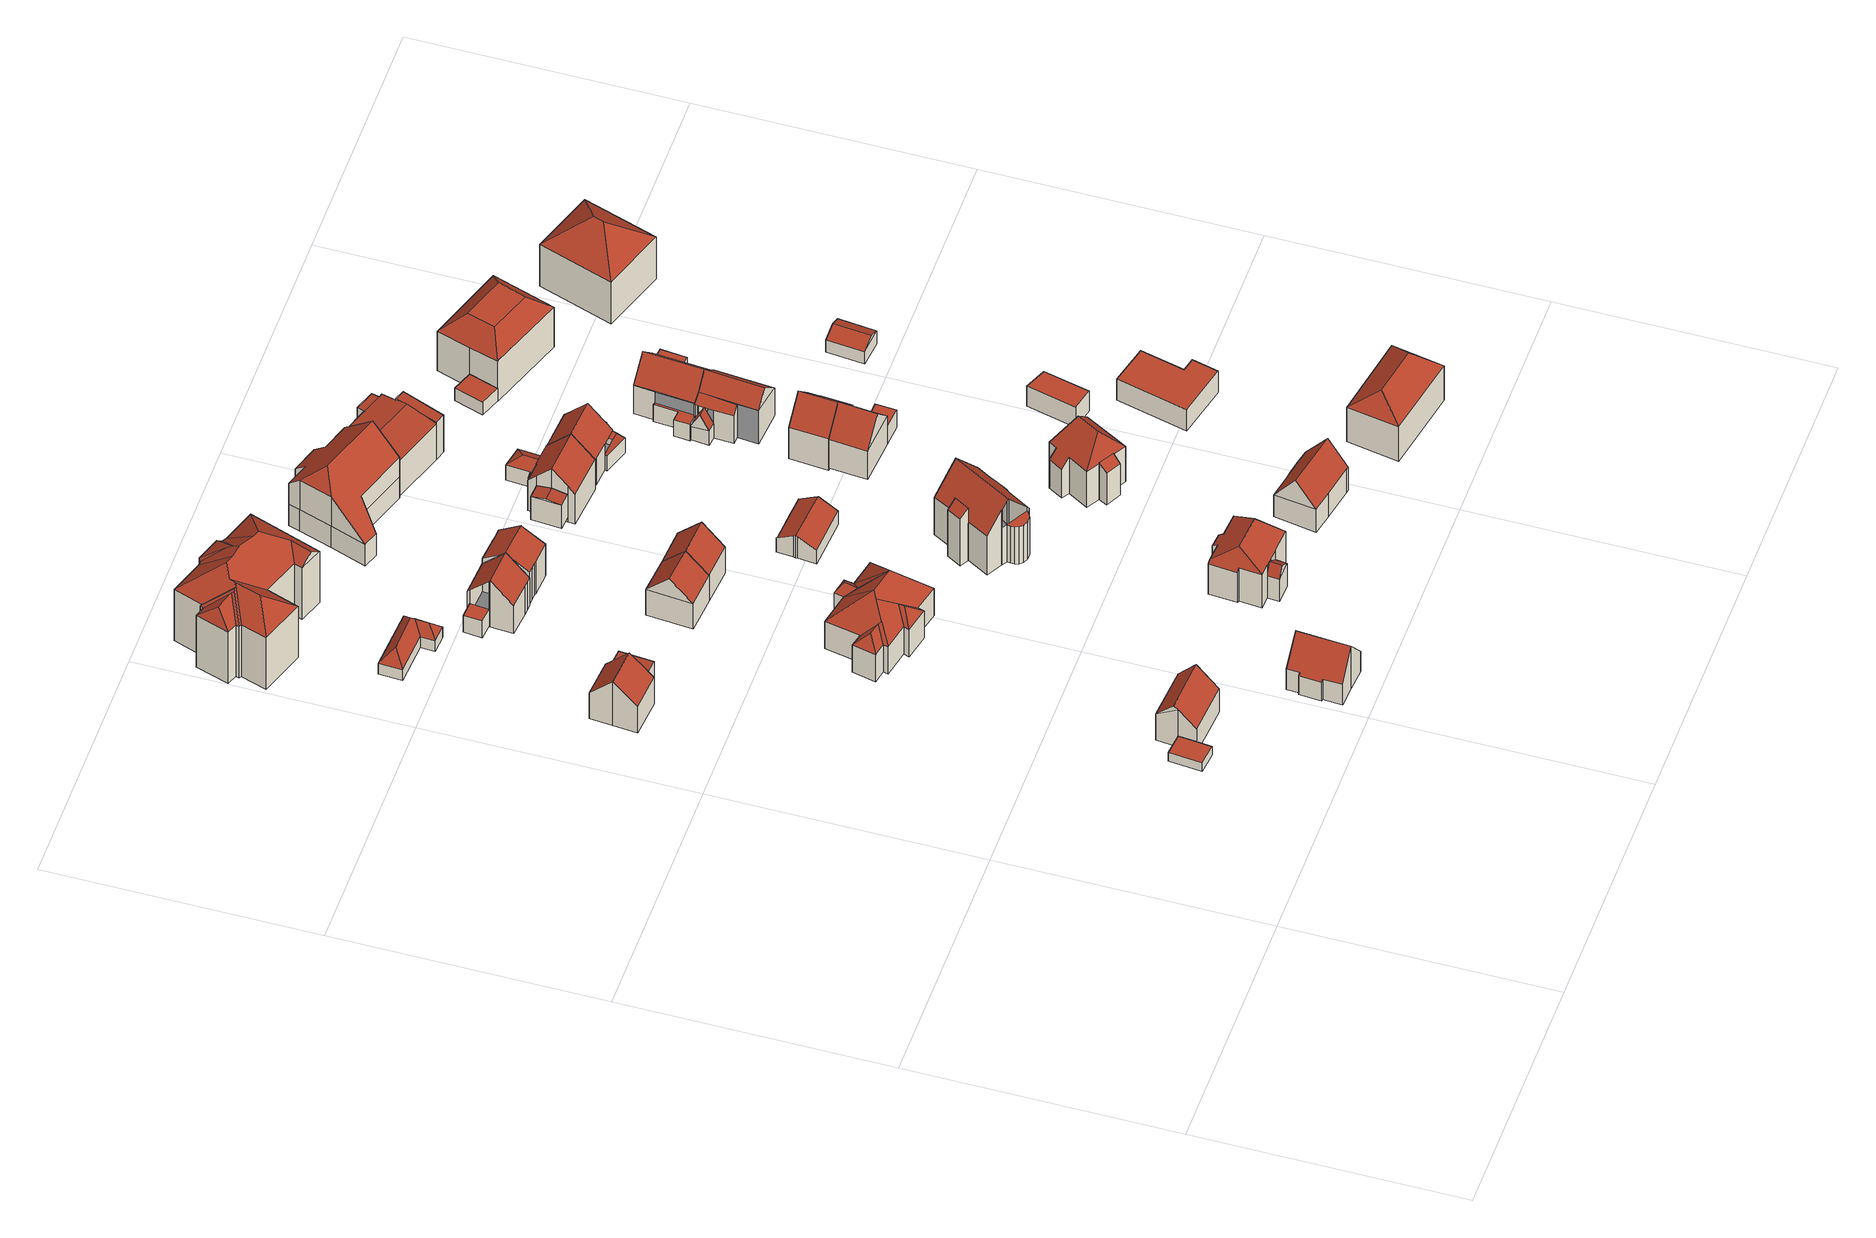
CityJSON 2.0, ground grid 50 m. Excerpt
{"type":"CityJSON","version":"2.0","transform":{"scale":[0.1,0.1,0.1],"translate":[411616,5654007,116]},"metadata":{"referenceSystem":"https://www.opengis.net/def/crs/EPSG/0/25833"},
"CityObjects":{
"building1":{"type":"Building","attributes":{"Dachtyp_tdc":"tdcPolyFlatRoof","Gemeindeschluessel":14612000,"Dachneigung":0,"QualitaetDacherkennung":90,"Geometrietyp2DReferenz":"3000","measuredHeight":2.01,"function":"31001_9998","roofType":"1000"},"geometry":[{"type":"Solid","lod":"2","boundaries":[[[[0,1,2,3]],[[1,4,5,2]],[[4,6,7,5]],[[6,8,9,7]],[[8,0,3,9]],[[8,6,4,1,0]],[[3,2,5,7,9]]]],"semantics":{"surfaces":[{"type":"WallSurface"},{"type":"RoofSurface"},{"type":"GroundSurface"}],"values":[[0,0,0,0,0,1,2]]}}]},
"building2":{"type":"Building","attributes":{"Dachtyp_tdc":"tdcFreeFormRoof","Gemeindeschluessel":14612000,"Dachneigung":44.25,"QualitaetDacherkennung":89,"Geometrietyp2DReferenz":"3000","measuredHeight":9.63,"function":"31001_9998","roofType":"5000"},"geometry":[{"type":"Solid","lod":"2","boundaries":[[[[10,11,12,13]],[[11,14,15,12]],[[14,16,17,15]],[[16,18,19,17]],[[18,10,13,19]],[[18,20,21,11,10]],[[20,16,14,21]],[[18,16,20]],[[14,11,21]],[[13,12,15,17,19]]]],"semantics":{"surfaces":[{"type":"WallSurface"},{"type":"RoofSurface"},{"type":"GroundSurface"}],"values":[[0,0,0,0,0,1,1,0,0,2]]}}]},
"building3":{"type":"Building","attributes":{"Dachtyp_tdc":"tdcGableRoof","Gemeindeschluessel":14612000,"Dachneigung":51.76,"QualitaetDacherkennung":92,"Geometrietyp2DReferenz":"3000","measuredHeight":10.17,"function":"31001_9998","roofType":"3100"},"geometry":[{"type":"Solid","lod":"2","boundaries":[[[[22,23,24,25]],[[23,26,27,24]],[[26,28,29,27]],[[28,30,31,29]],[[30,32,33,31]],[[32,34,35,33]],[[34,36,37,35]],[[36,38,39,37]],[[38,40,41,39]],[[40,22,25,41]],[[36,34,32,30]],[[30,28,26,23,22,40,38,36]],[[25,24,27,29,31,33,35,37,39,41]]]],"semantics":{"surfaces":[{"type":"WallSurface"},{"type":"RoofSurface"},{"type":"GroundSurface"}],"values":[[0,0,0,0,0,0,0,0,0,0,1,1,2]]}}]},
"building4":{"type":"Building","attributes":{"Gemeindeschluessel":14612000,"Geometrietyp2DReferenz":"3000","function":"31001_9998","roofType":"9999"},"children":["building4-1","building4-2"]},
"building4-1":{"type":"BuildingPart","attributes":{"Dachtyp_tdc":"tdcPolyFlatRoof","Dachneigung":4.52,"QualitaetDacherkennung":73,"Geometrietyp2DReferenz":"3000","measuredHeight":6.61,"roofType":"2100"},"parents":["building4"],"geometry":[{"type":"MultiSurface","lod":"2","boundaries":[[[42,43,44,45]],[[46,47,48,49]],[[47,42,45,48]],[[47,46,50,43,42]],[[45,44,51,49,48]]],"semantics":{"surfaces":[{"type":"WallSurface"},{"type":"RoofSurface"},{"type":"GroundSurface"}],"values":[0,0,0,1,2]}}]},
"building4-2":{"type":"BuildingPart","attributes":{"Dachtyp_tdc":"tdcGableRoof","Dachneigung":43.46,"QualitaetDacherkennung":81,"Geometrietyp2DReferenz":"3000","measuredHeight":10.52,"roofType":"3100"},"parents":["building4"],"geometry":[{"type":"MultiSurface","lod":"2","boundaries":[[[52,53,54,55]],[[53,56,57,54]],[[56,58,59,57]],[[58,60,61,59]],[[60,62,49,61]],[[62,46,49]],[[63,44,43]],[[63,52,55,44]],[[64,62,60,58,56]],[[56,53,52,63,64]],[[55,54,57,59,61,49,51,44]]],"semantics":{"surfaces":[{"type":"WallSurface"},{"type":"RoofSurface"},{"type":"GroundSurface"}],"values":[0,0,0,0,0,0,0,0,1,1,2]}}]},
"building5":{"type":"Building","attributes":{"Dachtyp_tdc":"tdcFreeFormRoof","Gemeindeschluessel":14612000,"Dachneigung":40.37,"QualitaetDacherkennung":53,"Geometrietyp2DReferenz":"3000","measuredHeight":11.63,"function":"31001_9998","roofType":"5000"},"geometry":[{"type":"Solid","lod":"2","boundaries":[[[[65,66,67,68]],[[66,69,70,67]],[[69,71,72,70]],[[71,73,74,72]],[[73,75,76,74]],[[75,77,78,76]],[[77,79,80,78]],[[79,81,82,80]],[[81,83,84,82]],[[83,85,86,84]],[[85,87,88,86]],[[87,89,90,88]],[[89,91,92,90]],[[91,93,94,92]],[[93,95,96,94]],[[95,65,68,96]],[[97,98,95,93]],[[99,100,97,93,91]],[[101,99,91,89]],[[101,89,87]],[[100,99,101,87,85]],[[102,103,100,85,83]],[[102,83,81]],[[79,102,81]],[[104,102,79]],[[73,102,104]],[[73,103,102]],[[103,73,71]],[[105,104,79,77]],[[105,77,75]],[[104,105,75,73]],[[97,100,103,71,69]],[[106,98,97,69,66]],[[106,66,65]],[[98,106,65,95]],[[68,67,70,72,74,76,78,80,82,84,86,88,90,92,94,96]]]],"semantics":{"surfaces":[{"type":"WallSurface"},{"type":"RoofSurface"},{"type":"GroundSurface"}],"values":[[0,0,0,0,0,0,0,0,0,0,0,0,0,0,0,0,1,1,1,1,1,1,1,1,1,1,1,1,1,1,1,1,1,1,1,2]]}}]},
"building6":{"type":"Building","attributes":{"Dachtyp_tdc":"tdcFreeFormRoof","Gemeindeschluessel":14612000,"Dachneigung":48.55,"QualitaetDacherkennung":12,"Geometrietyp2DReferenz":"3000","measuredHeight":4.95,"function":"31001_9998","roofType":"5000"},"geometry":[{"type":"Solid","lod":"2","boundaries":[[[[107,108,109,110]],[[108,111,112,109]],[[111,113,114,112]],[[113,115,116,114]],[[115,117,118,116]],[[117,107,110,118]],[[119,117,115]],[[120,121,119,115,113]],[[122,120,113,111]],[[122,111,108]],[[121,120,122,108,107]],[[119,121,107,117]],[[110,109,112,114,116,118]]]],"semantics":{"surfaces":[{"type":"WallSurface"},{"type":"RoofSurface"},{"type":"GroundSurface"}],"values":[[0,0,0,0,0,0,1,1,1,1,1,1,2]]}}]},
"building7":{"type":"Building","attributes":{"Dachtyp_tdc":"tdcFreeFormRoof","Gemeindeschluessel":14612000,"Dachneigung":39.3,"QualitaetDacherkennung":33,"Geometrietyp2DReferenz":"3000","measuredHeight":17.76,"function":"31001_9998","roofType":"5000"},"geometry":[{"type":"Solid","lod":"2","boundaries":[[[[123,124,125,126]],[[124,127,128,125]],[[127,129,130,128]],[[129,131,132,130]],[[131,133,134,132]],[[133,135,136,134]],[[135,137,138,136]],[[137,139,140,138]],[[139,141,142,140]],[[141,143,144,142]],[[143,145,146,144]],[[145,147,148,146]],[[147,149,150,148]],[[149,151,152,150]],[[151,153,154,152]],[[153,155,156,154]],[[155,157,158,156]],[[157,159,160,158]],[[159,161,162,160]],[[161,163,164,162]],[[163,165,166,164]],[[165,123,126,166]],[[167,168,165,163]],[[169,167,163,161]],[[169,161,159]],[[170,171,168,167,169,159,157]],[[172,170,157,155]],[[173,174,175,172,155,153]],[[176,173,153,151]],[[177,176,151,149]],[[178,179,177,149,147]],[[178,147,145]],[[179,178,145,143]],[[177,179,143,141]],[[174,173,176,177,141,139]],[[180,174,139,137]],[[180,137,135]],[[175,174,180,135,133]],[[181,182,183,171,170,172,175,133,131]],[[184,181,131,129]],[[184,129,127]],[[182,181,184,127,124]],[[183,182,124,123]],[[168,171,183,123,165]],[[126,125,128,130,132,134,136,138,140,142,144,146,148,150,152,154,156,158,160,162,164,166]]]],"semantics":{"surfaces":[{"type":"WallSurface"},{"type":"RoofSurface"},{"type":"GroundSurface"}],"values":[[0,0,0,0,0,0,0,0,0,0,0,0,0,0,0,0,0,0,0,0,0,0,1,1,1,1,1,1,1,1,1,1,1,1,1,1,1,1,1,1,0,1,1,1,2]]}}]},
"building8":{"type":"Building","attributes":{"Gemeindeschluessel":14612000,"Geometrietyp2DReferenz":"3000","function":"31001_9998","roofType":"9999"},"children":["building8-1","building8-2"]},
"building8-1":{"type":"BuildingPart","attributes":{"Dachtyp_tdc":"tdcGableRoof","Dachneigung":38.84,"QualitaetDacherkennung":16,"Geometrietyp2DReferenz":"3000","measuredHeight":7.66,"roofType":"3100"},"parents":["building8"],"geometry":[{"type":"MultiSurface","lod":"2","boundaries":[[[185,186,187,188]],[[186,189,190,187]],[[189,191,192,190]],[[189,186,193]],[[186,185,194,193]],[[191,189,193,194]],[[188,187,190,192]]],"semantics":{"surfaces":[{"type":"WallSurface"},{"type":"RoofSurface"},{"type":"GroundSurface"}],"values":[0,0,0,0,1,1,2]}}]},
"building8-2":{"type":"BuildingPart","attributes":{"Dachtyp_tdc":"tdcHipRoof","Dachneigung":34.41,"QualitaetDacherkennung":76,"Geometrietyp2DReferenz":"3000","measuredHeight":11.05,"roofType":"3200"},"parents":["building8"],"geometry":[{"type":"MultiSurface","lod":"2","boundaries":[[[195,192,191]],[[195,196,197,192]],[[196,198,199,197]],[[198,200,201,199]],[[200,202,203,201]],[[202,204,205,203]],[[204,206,207,205]],[[206,208,209,207]],[[208,210,211,209]],[[210,212,213,211]],[[212,214,215,213]],[[214,216,217,215]],[[216,218,188,217]],[[218,185,188]],[[216,214,219]],[[204,202,200,198,196,220]],[[214,212,210,208,206,204,220,219]],[[196,195,218,216,219,220]],[[192,197,199,201,203,205,207,209,211,213,215,217,188]]],"semantics":{"surfaces":[{"type":"WallSurface"},{"type":"RoofSurface"},{"type":"GroundSurface"}],"values":[0,0,0,0,0,0,0,0,0,0,0,0,0,0,1,1,1,1,2]}}]},
"building9":{"type":"Building","attributes":{"Gemeindeschluessel":14612000,"Geometrietyp2DReferenz":"3000","function":"31001_9998","roofType":"9999"},"children":["building9-1","building9-2"]},
"building9-1":{"type":"BuildingPart","attributes":{"Dachtyp_tdc":"tdcGableRoof","Dachneigung":45.02,"QualitaetDacherkennung":83,"Geometrietyp2DReferenz":"3000","measuredHeight":10.95,"roofType":"3100"},"parents":["building9"],"geometry":[{"type":"MultiSurface","lod":"2","boundaries":[[[221,222,223,224]],[[222,225,226,223]],[[225,227,228,226]],[[227,229,228]],[[230,231,232]],[[230,233,234,231]],[[233,235,236,234]],[[235,237,238,236]],[[237,239,240,238]],[[239,241,242,240]],[[241,243,244,242]],[[243,221,224,244]],[[239,237,235,233,230,227,225]],[[225,222,221,243,241,239]],[[224,223,226,228,231,234,236,238,240,242,244]]],"semantics":{"surfaces":[{"type":"WallSurface"},{"type":"RoofSurface"},{"type":"GroundSurface"}],"values":[0,0,0,0,0,0,0,0,0,0,0,0,1,1,2]}}]},
"building9-2":{"type":"BuildingPart","attributes":{"Dachtyp_tdc":"tdcPolyFlatRoof","Dachneigung":0,"QualitaetDacherkennung":62,"Geometrietyp2DReferenz":"3000","measuredHeight":3.99,"roofType":"1000"},"parents":["building9"],"geometry":[{"type":"MultiSurface","lod":"2","boundaries":[[[229,245,246,228]],[[245,247,248,246]],[[247,232,231,248]],[[232,247,245,229]],[[228,246,248,231]]],"semantics":{"surfaces":[{"type":"WallSurface"},{"type":"RoofSurface"},{"type":"GroundSurface"}],"values":[0,0,0,1,2]}}]},
"building10":{"type":"Building","attributes":{"Dachtyp_tdc":"tdcGableRoof","Gemeindeschluessel":14612000,"Dachneigung":45.03,"QualitaetDacherkennung":80,"Geometrietyp2DReferenz":"3000","measuredHeight":10.39,"function":"31001_9998","roofType":"3100"},"geometry":[{"type":"Solid","lod":"2","boundaries":[[[[249,250,251,252]],[[250,253,254,251]],[[253,255,256,254]],[[255,249,252,256]],[[253,250,257]],[[249,255,258]],[[250,249,258,257]],[[255,253,257,258]],[[252,251,254,256]]]],"semantics":{"surfaces":[{"type":"WallSurface"},{"type":"RoofSurface"},{"type":"GroundSurface"}],"values":[[0,0,0,0,0,0,1,1,2]]}}]},
"building11":{"type":"Building","attributes":{"Dachtyp_tdc":"tdcGableRoof","Gemeindeschluessel":14612000,"Dachneigung":45.47,"QualitaetDacherkennung":83,"Geometrietyp2DReferenz":"3000","measuredHeight":10.52,"function":"31001_9998","roofType":"3100"},"geometry":[{"type":"Solid","lod":"2","boundaries":[[[[255,259,260,261]],[[259,262,263,260]],[[262,249,264,263]],[[249,255,261,264]],[[262,259,265]],[[255,249,258]],[[259,255,258,265]],[[249,262,265,258]],[[261,260,263,264]]]],"semantics":{"surfaces":[{"type":"WallSurface"},{"type":"RoofSurface"},{"type":"GroundSurface"}],"values":[[0,0,0,0,0,0,1,1,2]]}}]},
"building12":{"type":"Building","attributes":{"Dachtyp_tdc":"tdcGableRoof","Gemeindeschluessel":14612000,"Dachneigung":32.53,"QualitaetDacherkennung":49,"Geometrietyp2DReferenz":"3000","measuredHeight":10.34,"function":"31001_9998","roofType":"3100"},"geometry":[{"type":"Solid","lod":"2","boundaries":[[[[266,267,268,269,270,271,272,273,274,275,276,277]],[[278,279,267,266]],[[279,280,268,267]],[[280,281,269,268]],[[281,282,270,269]],[[282,283,270]],[[283,284,271,270]],[[284,285,272,271]],[[285,286,273,272]],[[286,287,274,273]],[[287,288,275,274]],[[288,289,276,275]],[[289,290,276]],[[290,291,277,276]],[[291,278,266,277]],[[289,288,287,286,285,284,283,282]],[[282,281,280,279,278,291,290,289]]]],"semantics":{"surfaces":[{"type":"GroundSurface"},{"type":"WallSurface"},{"type":"RoofSurface"}],"values":[[0,1,1,1,1,1,1,1,1,1,1,1,1,1,1,2,2]]}}]},
"building13":{"type":"Building","attributes":{"Gemeindeschluessel":14612000,"Geometrietyp2DReferenz":"3000","function":"31001_9998","roofType":"9999"},"children":["building13-1","building13-2","building13-3"]},
"building13-1":{"type":"BuildingPart","attributes":{"Dachtyp_tdc":"tdcPolyFlatRoof","Dachneigung":0,"QualitaetDacherkennung":40,"Geometrietyp2DReferenz":"3000","measuredHeight":8.92,"roofType":"1000"},"parents":["building13"],"geometry":[{"type":"MultiSurface","lod":"2","boundaries":[[[292,293,294,295]],[[293,296,297,294]],[[296,298,299,297]],[[298,300,301,299]],[[300,302,303,301]],[[302,304,305,303]],[[306,307,308,309]],[[307,310,311,308]],[[310,312,313,311]],[[312,292,295,313]],[[312,310,307,306,314,304,302,300,298,296,293,292]],[[295,294,297,299,301,303,305,315,309,308,311,313]]],"semantics":{"surfaces":[{"type":"WallSurface"},{"type":"RoofSurface"},{"type":"GroundSurface"}],"values":[0,0,0,0,0,0,0,0,0,0,1,2]}}]},
"building13-2":{"type":"BuildingPart","attributes":{"Dachtyp_tdc":"tdcGableRoof","Dachneigung":50.28,"QualitaetDacherkennung":63,"Geometrietyp2DReferenz":"3000","measuredHeight":14.91,"roofType":"3100"},"parents":["building13"],"geometry":[{"type":"MultiSurface","lod":"2","boundaries":[[[316,317,318,319]],[[317,320,321,318]],[[320,322,323,321]],[[322,324,325,323]],[[324,326,309,325]],[[326,306,309]],[[327,328,303,305,304]],[[328,329,330,303]],[[329,331,332,330]],[[331,333,334,332]],[[335,336,337]],[[336,338,339,337]],[[338,340,341,339]],[[340,342,343,341]],[[342,344,345,343]],[[344,316,319,345]],[[340,338,336,335,333,331,329,328,327,346]],[[346,326,324,322,320,317,316,344,342,340]],[[319,318,321,323,325,309,315,305,303,330,332,334,337,339,341,343,345]]],"semantics":{"surfaces":[{"type":"WallSurface"},{"type":"RoofSurface"},{"type":"GroundSurface"}],"values":[0,0,0,0,0,0,0,0,0,0,0,0,0,0,0,0,1,1,2]}}]},
"building13-3":{"type":"BuildingPart","attributes":{"Dachtyp_tdc":"tdcPolyFlatRoof","Dachneigung":40.84,"QualitaetDacherkennung":26,"Geometrietyp2DReferenz":"3000","measuredHeight":12.59,"roofType":"2100"},"parents":["building13"],"geometry":[{"type":"MultiSurface","lod":"2","boundaries":[[[347,348,349,334,333]],[[348,350,351,349]],[[350,352,335,337,351]],[[352,350,348,347]],[[334,349,351,337]]],"semantics":{"surfaces":[{"type":"WallSurface"},{"type":"RoofSurface"},{"type":"GroundSurface"}],"values":[0,0,0,1,2]}}]},
"building14":{"type":"Building","attributes":{"Dachtyp_tdc":"tdcGableRoof","Gemeindeschluessel":14612000,"Dachneigung":30.03,"QualitaetDacherkennung":85,"Geometrietyp2DReferenz":"3000","measuredHeight":5.29,"function":"31001_9998","roofType":"3100"},"geometry":[{"type":"Solid","lod":"2","boundaries":[[[[353,354,355,356]],[[354,357,358,355]],[[357,359,360,358]],[[359,361,362,360]],[[361,363,364,362]],[[363,365,366,364]],[[365,367,368,366]],[[367,369,370,368]],[[369,371,372,370]],[[371,373,374,372]],[[367,365,363,361,359,357,354]],[[354,353,373,371,369,367]],[[374,356,355,358,360,362,364,366,368,370,372]],[[373,353,356,374]]]],"semantics":{"surfaces":[{"type":"WallSurface"},{"type":"RoofSurface"},{"type":"GroundSurface"}],"values":[[0,0,0,0,0,0,0,0,0,0,1,1,2,0]]}}]},
"building15":{"type":"Building","attributes":{"Dachtyp_tdc":"tdcFreeFormRoof","Gemeindeschluessel":14612000,"Dachneigung":52.4,"QualitaetDacherkennung":74,"Geometrietyp2DReferenz":"3000","measuredHeight":10.56,"function":"31001_9998","roofType":"5000"},"geometry":[{"type":"Solid","lod":"2","boundaries":[[[[375,376,377,378]],[[376,379,380,377]],[[379,381,382,380]],[[381,383,384,382]],[[383,385,386,384]],[[385,387,388,386]],[[387,389,390,388]],[[389,391,392,390]],[[391,375,378,392]],[[389,387,393,394,375,391]],[[393,385,383,381,379,376,394]],[[376,375,394]],[[387,385,393]],[[378,377,380,382,384,386,388,390,392]]]],"semantics":{"surfaces":[{"type":"WallSurface"},{"type":"RoofSurface"},{"type":"GroundSurface"}],"values":[[0,0,0,0,0,0,0,0,0,1,1,0,0,2]]}}]},
"building16":{"type":"Building","attributes":{"Dachtyp_tdc":"tdcGableRoof","Gemeindeschluessel":14612000,"Dachneigung":10.98,"QualitaetDacherkennung":32,"Geometrietyp2DReferenz":"3000","measuredHeight":6,"function":"31001_9998","roofType":"3100"},"geometry":[{"type":"Solid","lod":"2","boundaries":[[[[395,396,397,398]],[[396,399,400,397]],[[399,401,402,400]],[[401,395,398,402]],[[399,396,403]],[[395,401,404]],[[396,395,404,403]],[[401,399,403,404]],[[398,397,400,402]]]],"semantics":{"surfaces":[{"type":"WallSurface"},{"type":"RoofSurface"},{"type":"GroundSurface"}],"values":[[0,0,0,0,0,0,1,1,2]]}}]},
"building17":{"type":"Building","attributes":{"Dachtyp_tdc":"tdcFreeFormRoof","Gemeindeschluessel":14612000,"Dachneigung":44.67,"QualitaetDacherkennung":56,"Geometrietyp2DReferenz":"3000","measuredHeight":15.25,"function":"31001_9998","roofType":"5000"},"geometry":[{"type":"Solid","lod":"2","boundaries":[[[[405,406,407,408,409,410,411,412,413]],[[414,405,413,415]],[[415,413,412,416,417]],[[418,410,409,419]],[[419,409,408,420]],[[420,408,407,421]],[[421,407,406,422]],[[422,406,405,414]],[[417,416,423,424]],[[424,423,425]],[[426,427,410,418]],[[428,427,426]],[[429,430,431,432,433,434,435,436,437,438,439,440]],[[424,425,430,429]],[[425,428,431,430]],[[428,426,432,431]],[[426,418,433,432]],[[418,419,434,433]],[[419,420,435,434]],[[420,421,436,435]],[[421,422,437,436]],[[422,414,438,437]],[[414,415,439,438]],[[415,417,440,439]],[[417,424,429,440]],[[411,410,427]],[[416,412,411,427,428,425,423]]]],"semantics":{"surfaces":[{"type":"RoofSurface"},{"type":"WallSurface"},{"type":"GroundSurface"}],"values":[[0,1,1,1,1,1,1,1,1,1,1,1,2,1,1,1,1,1,1,1,1,1,1,1,1,0,0]]}}]},
"building18":{"type":"Building","attributes":{"Gemeindeschluessel":14612000,"Geometrietyp2DReferenz":"3000","function":"31001_9998","roofType":"9999"},"children":["building18-1","building18-2"]},
"building18-1":{"type":"BuildingPart","attributes":{"Dachtyp_tdc":"tdcHipRoof","Dachneigung":48.81,"QualitaetDacherkennung":65,"Geometrietyp2DReferenz":"3000","measuredHeight":13.66,"roofType":"3200"},"parents":["building18"],"geometry":[{"type":"MultiSurface","lod":"2","boundaries":[[[441,442,443,444]],[[442,445,446,443]],[[445,447,448,446]],[[447,449,450,448]],[[449,451,452,450]],[[453,454,455,456]],[[454,457,458,455]],[[457,459,460,458]],[[459,461,462,460]],[[461,441,444,462]],[[447,445,463]],[[457,454,453,451,449,464]],[[445,442,441,461,459,457,464,463]],[[449,447,463,464]],[[444,443,446,448,450,452,456,455,458,460,462]]],"semantics":{"surfaces":[{"type":"WallSurface"},{"type":"RoofSurface"},{"type":"GroundSurface"}],"values":[0,0,0,0,0,0,0,0,0,0,1,1,1,1,2]}}]},
"building18-2":{"type":"BuildingPart","attributes":{"Dachtyp_tdc":"tdcPolyFlatRoof","Dachneigung":38.12,"QualitaetDacherkennung":29,"Geometrietyp2DReferenz":"3000","measuredHeight":8.85,"roofType":"2100"},"parents":["building18"],"geometry":[{"type":"MultiSurface","lod":"2","boundaries":[[[465,466,455,467]],[[466,468,453,456,455]],[[469,452,451]],[[469,470,471,452]],[[470,465,467,471]],[[470,469,468,466,465]],[[467,455,456,452,471]]],"semantics":{"surfaces":[{"type":"WallSurface"},{"type":"RoofSurface"},{"type":"GroundSurface"}],"values":[0,0,0,0,0,1,2]}}]},
"building19":{"type":"Building","attributes":{"Gemeindeschluessel":14612000,"Geometrietyp2DReferenz":"3000","function":"31001_9998","roofType":"9999"},"children":["building19-1","building19-2"]},
"building19-1":{"type":"BuildingPart","attributes":{"Dachtyp_tdc":"tdcGableRoof","Dachneigung":45.57,"QualitaetDacherkennung":81,"Geometrietyp2DReferenz":"3000","measuredHeight":11.64,"roofType":"3100"},"parents":["building19"],"geometry":[{"type":"MultiSurface","lod":"2","boundaries":[[[472,473,474,475]],[[473,476,477,474]],[[476,478,479,477]],[[478,480,481,479]],[[480,482,483,484,481]],[[485,486,487,488,489]],[[486,490,491,487]],[[490,492,493,491]],[[492,494,495,493]],[[494,472,475,495]],[[490,486,485,482,480,478,476,473]],[[473,472,494,492,490]],[[475,474,477,479,481,484,496,488,487,491,493,495]]],"semantics":{"surfaces":[{"type":"WallSurface"},{"type":"RoofSurface"},{"type":"GroundSurface"}],"values":[0,0,0,0,0,0,0,0,0,0,1,1,2]}}]},
"building19-2":{"type":"BuildingPart","attributes":{"Dachtyp_tdc":"tdcFreeFormRoof","Dachneigung":31.37,"QualitaetDacherkennung":17,"Geometrietyp2DReferenz":"3000","measuredHeight":4.96,"roofType":"5000"},"parents":["building19"],"geometry":[{"type":"MultiSurface","lod":"2","boundaries":[[[497,498,499,500]],[[498,501,502,499]],[[501,503,504,502]],[[503,489,488,504]],[[483,505,506,484]],[[505,497,500,506]],[[507,489,503,501,508]],[[501,498,508]],[[498,497,505,483,507,508]],[[500,499,502,504,488,496,484,506]]],"semantics":{"surfaces":[{"type":"WallSurface"},{"type":"RoofSurface"},{"type":"GroundSurface"}],"values":[0,0,0,0,0,0,1,1,1,2]}}]},
"building20":{"type":"Building","attributes":{"Gemeindeschluessel":14612000,"Geometrietyp2DReferenz":"3000","function":"31001_9998","roofType":"9999"},"children":["building20-1","building20-2","building20-3"]},
"building20-1":{"type":"BuildingPart","attributes":{"Dachtyp_tdc":"tdcPolyFlatRoof","Dachneigung":6.72,"QualitaetDacherkennung":44,"Geometrietyp2DReferenz":"3000","measuredHeight":8.83,"roofType":"2100"},"parents":["building20"],"geometry":[{"type":"MultiSurface","lod":"2","boundaries":[[[509,510,511,512,513]],[[514,515,516,517,518]],[[515,519,520,516]],[[519,509,513,520]],[[519,515,514,510,509]],[[513,512,517,516,520]]],"semantics":{"surfaces":[{"type":"WallSurface"},{"type":"RoofSurface"},{"type":"GroundSurface"}],"values":[0,0,0,0,1,2]}}]},
"building20-2":{"type":"BuildingPart","attributes":{"Dachtyp_tdc":"tdcPolyFlatRoof","Dachneigung":4.64,"QualitaetDacherkennung":60,"Geometrietyp2DReferenz":"3000","measuredHeight":9.51,"roofType":"2100"},"parents":["building20"],"geometry":[{"type":"MultiSurface","lod":"2","boundaries":[[[521,522,523,524,525]],[[522,526,527,523]],[[526,528,529,530,527]],[[526,522,521,531,532,533,528]],[[530,534,524,523,527]]],"semantics":{"surfaces":[{"type":"WallSurface"},{"type":"RoofSurface"},{"type":"GroundSurface"}],"values":[0,0,0,1,2]}}]},
"building20-3":{"type":"BuildingPart","attributes":{"Dachtyp_tdc":"tdcGableRoof","Dachneigung":10.24,"QualitaetDacherkennung":83,"Geometrietyp2DReferenz":"3000","measuredHeight":9.62,"roofType":"3100"},"parents":["building20"],"geometry":[{"type":"MultiSurface","lod":"2","boundaries":[[[535,536,537,538]],[[536,539,516,537]],[[539,518,517,516]],[[511,540,541,512]],[[540,525,524,541]],[[529,542,543,530]],[[542,535,538,543]],[[544,531,525,540,511,518,539,536,535]],[[535,542,529,533,544]],[[538,537,516,517,512,541,524,534,530,543]]],"semantics":{"surfaces":[{"type":"WallSurface"},{"type":"RoofSurface"},{"type":"GroundSurface"}],"values":[0,0,0,0,0,0,0,1,1,2]}}]},
"building21":{"type":"Building","attributes":{"Gemeindeschluessel":14612000,"Geometrietyp2DReferenz":"3000","function":"31001_9998","roofType":"9999"},"children":["building21-1","building21-2","building21-3"]},
"building21-1":{"type":"BuildingPart","attributes":{"Dachtyp_tdc":"tdcPolyFlatRoof","Dachneigung":0,"QualitaetDacherkennung":65,"Geometrietyp2DReferenz":"3000","measuredHeight":3.8,"roofType":"1000"},"parents":["building21"],"geometry":[{"type":"MultiSurface","lod":"2","boundaries":[[[545,546,547,548]],[[546,549,550,547]],[[549,551,552,550]],[[553,545,548,554]],[[553,555,556,551,549,546,545]],[[548,547,550,552,557,558,554]]],"semantics":{"surfaces":[{"type":"WallSurface"},{"type":"RoofSurface"},{"type":"GroundSurface"}],"values":[0,0,0,0,1,2]}}]},
"building21-2":{"type":"BuildingPart","attributes":{"Dachtyp_tdc":"tdcGableRoof","Dachneigung":44.86,"QualitaetDacherkennung":81,"Geometrietyp2DReferenz":"3000","measuredHeight":10.66,"roofType":"3100"},"parents":["building21"],"geometry":[{"type":"MultiSurface","lod":"2","boundaries":[[[559,560,561,562]],[[560,563,564,561]],[[563,565,566,564]],[[565,486,567,566]],[[486,485,568,567]],[[485,569,570,568]],[[569,571,572,570]],[[571,573,553,554,572]],[[574,559,562,575,576]],[[577,573,571,569,485,486,565]],[[565,563,560,559,574,578,577]],[[562,561,564,566,567,568,570,572,554,558,557,575]]],"semantics":{"surfaces":[{"type":"WallSurface"},{"type":"RoofSurface"},{"type":"GroundSurface"}],"values":[0,0,0,0,0,0,0,0,0,1,1,2]}}]},
"building21-3":{"type":"BuildingPart","attributes":{"Dachtyp_tdc":"tdcPolyFlatRoof","Dachneigung":5.02,"QualitaetDacherkennung":53,"Geometrietyp2DReferenz":"3000","measuredHeight":3.79,"roofType":"2100"},"parents":["building21"],"geometry":[{"type":"MultiSurface","lod":"2","boundaries":[[[579,576,575,580]],[[551,581,582,552]],[[581,579,580,582]],[[581,551,583,576,579]],[[580,575,557,552,582]]],"semantics":{"surfaces":[{"type":"WallSurface"},{"type":"RoofSurface"},{"type":"GroundSurface"}],"values":[0,0,0,1,2]}}]},
"building22":{"type":"Building","attributes":{"Gemeindeschluessel":14612000,"Geometrietyp2DReferenz":"3000","function":"31001_9998","roofType":"9999"},"children":["building22-1","building22-2"]},
"building22-1":{"type":"BuildingPart","attributes":{"Dachtyp_tdc":"tdcGableRoof","Dachneigung":47.74,"QualitaetDacherkennung":79,"Geometrietyp2DReferenz":"3000","measuredHeight":11.6,"roofType":"3100"},"parents":["building22"],"geometry":[{"type":"MultiSurface","lod":"2","boundaries":[[[584,585,586,587,588]],[[585,589,590,586]],[[589,591,592,590]],[[591,593,594,592]],[[593,595,594]],[[596,597,598,599,600]],[[585,599,598,589]],[[589,598,597,591]],[[584,600,599,585]],[[593,596,600,584]],[[591,597,596,593]],[[587,586,590,592,594]]],"semantics":{"surfaces":[{"type":"WallSurface"},{"type":"RoofSurface"},{"type":"GroundSurface"}],"values":[0,0,0,0,0,1,1,0,0,0,0,2]}}]},
"building22-2":{"type":"BuildingPart","attributes":{"Dachtyp_tdc":"tdcPolyFlatRoof","Dachneigung":0,"QualitaetDacherkennung":63,"Geometrietyp2DReferenz":"3000","measuredHeight":4.3,"roofType":"1000"},"parents":["building22"],"geometry":[{"type":"MultiSurface","lod":"2","boundaries":[[[601,602,603,604]],[[602,588,587,603]],[[595,601,604,594]],[[595,588,602,601]],[[604,603,587,594]]],"semantics":{"surfaces":[{"type":"WallSurface"},{"type":"RoofSurface"},{"type":"GroundSurface"}],"values":[0,0,0,1,2]}}]},
"building23":{"type":"Building","attributes":{"Dachtyp_tdc":"tdcHipRoof","Gemeindeschluessel":14612000,"Dachneigung":36.93,"QualitaetDacherkennung":68,"Geometrietyp2DReferenz":"3000","measuredHeight":11.92,"function":"31001_9998","roofType":"3200"},"geometry":[{"type":"Solid","lod":"2","boundaries":[[[[605,606,607,608]],[[606,609,610,607]],[[609,611,612,610]],[[611,605,608,612]],[[609,606,613]],[[605,611,614]],[[606,605,614,613]],[[611,609,613,614]],[[608,607,610,612]]]],"semantics":{"surfaces":[{"type":"WallSurface"},{"type":"RoofSurface"},{"type":"GroundSurface"}],"values":[[0,0,0,0,1,1,1,1,2]]}}]},
"building24":{"type":"Building","attributes":{"Dachtyp_tdc":"tdcFreeFormRoof","Gemeindeschluessel":14612000,"Dachneigung":46.68,"QualitaetDacherkennung":59,"Geometrietyp2DReferenz":"3000","measuredHeight":12.03,"function":"31001_9998","roofType":"5000"},"geometry":[{"type":"Solid","lod":"2","boundaries":[[[[615,616,617,618]],[[616,619,620,617]],[[619,621,622,620]],[[621,623,624,622]],[[623,625,626,624]],[[625,627,628,626]],[[627,615,618,628]],[[629,630,619,616]],[[627,625,623,621,630,629,615]],[[616,615,629]],[[621,619,630]],[[618,617,620,622,624,626,628]]]],"semantics":{"surfaces":[{"type":"WallSurface"},{"type":"RoofSurface"},{"type":"GroundSurface"}],"values":[[0,0,0,0,0,0,0,1,1,0,0,2]]}}]},
"building25":{"type":"Building","attributes":{"Gemeindeschluessel":14612000,"Geometrietyp2DReferenz":"3000","function":"31001_9998","roofType":"9999"},"children":["building25-1","building25-2","building25-3"]},
"building25-1":{"type":"BuildingPart","attributes":{"Dachtyp_tdc":"tdcGableRoof","Dachneigung":44.6,"QualitaetDacherkennung":61,"Geometrietyp2DReferenz":"3000","measuredHeight":10.85,"roofType":"3100"},"parents":["building25"],"geometry":[{"type":"MultiSurface","lod":"2","boundaries":[[[631,632,633,634]],[[635,636,634,633]],[[637,638,639,640,641]],[[632,631,638,637]],[[631,636,639,638]],[[635,632,637,641]],[[636,631,634]],[[632,635,633]]],"semantics":{"surfaces":[{"type":"RoofSurface"},{"type":"GroundSurface"},{"type":"WallSurface"}],"values":[0,0,1,2,2,2,2,2]}}]},
"building25-2":{"type":"BuildingPart","attributes":{"Dachtyp_tdc":"tdcGableRoof","Dachneigung":62.31,"QualitaetDacherkennung":19,"Geometrietyp2DReferenz":"3000","measuredHeight":6.58,"roofType":"3100"},"parents":["building25"],"geometry":[{"type":"MultiSurface","lod":"2","boundaries":[[[642,643,644,645]],[[646,647,648,649]],[[647,642,645,648]],[[642,647,650]],[[643,642,650,651]],[[647,646,651,650]],[[645,644,649,648]]],"semantics":{"surfaces":[{"type":"WallSurface"},{"type":"RoofSurface"},{"type":"GroundSurface"}],"values":[0,0,0,0,1,1,2]}}]},
"building25-3":{"type":"BuildingPart","attributes":{"Dachtyp_tdc":"tdcPolyFlatRoof","Dachneigung":39.06,"QualitaetDacherkennung":86,"Geometrietyp2DReferenz":"3000","measuredHeight":8.02,"roofType":"2100"},"parents":["building25"],"geometry":[{"type":"MultiSurface","lod":"2","boundaries":[[[652,635,641,644,643]],[[653,654,655,640]],[[654,656,646,649,655]],[[656,654,653,635,652]],[[644,641,640,655,649]]],"semantics":{"surfaces":[{"type":"WallSurface"},{"type":"RoofSurface"},{"type":"GroundSurface"}],"values":[0,0,0,1,2]}}]},
"building26":{"type":"Building","attributes":{"Dachtyp_tdc":"tdcPolyFlatRoof","Gemeindeschluessel":14612000,"Dachneigung":0,"QualitaetDacherkennung":83,"Geometrietyp2DReferenz":"3000","measuredHeight":4.82,"function":"31001_9998","roofType":"1000"},"geometry":[{"type":"Solid","lod":"2","boundaries":[[[[657,658,659,660]],[[658,661,662,659]],[[661,663,664,662]],[[663,657,660,664]],[[663,661,658,657]],[[660,659,662,664]]]],"semantics":{"surfaces":[{"type":"WallSurface"},{"type":"RoofSurface"},{"type":"GroundSurface"}],"values":[[0,0,0,0,1,2]]}}]},
"building27":{"type":"Building","attributes":{"Dachtyp_tdc":"tdcPolyFlatRoof","Gemeindeschluessel":14612000,"Dachneigung":0,"QualitaetDacherkennung":84,"Geometrietyp2DReferenz":"3000","measuredHeight":5.09,"function":"31001_9998","roofType":"1000"},"geometry":[{"type":"Solid","lod":"2","boundaries":[[[[665,666,667,668]],[[666,669,670,667]],[[669,671,672,670]],[[671,673,674,672]],[[673,675,676,674]],[[675,665,668,676]],[[675,673,671,669,666,665]],[[668,667,670,672,674,676]]]],"semantics":{"surfaces":[{"type":"WallSurface"},{"type":"RoofSurface"},{"type":"GroundSurface"}],"values":[[0,0,0,0,0,0,1,2]]}}]},
"building28":{"type":"Building","attributes":{"Gemeindeschluessel":14612000,"Geometrietyp2DReferenz":"3000","function":"31001_9998","roofType":"9999"},"children":["building28-1","building28-2","building28-3"]},
"building28-1":{"type":"BuildingPart","attributes":{"Dachtyp_tdc":"tdcGableRoof","Dachneigung":46.65,"QualitaetDacherkennung":54,"Geometrietyp2DReferenz":"3000","measuredHeight":11.25,"roofType":"3100"},"parents":["building28"],"geometry":[{"type":"MultiSurface","lod":"2","boundaries":[[[677,678,679,680,681]],[[678,682,683,684,679]],[[685,686,687,688,689]],[[686,690,691,692,687]],[[678,677,690,693,633]],[[694,695,696,633,693]],[[682,696,695,685]],[[678,633,696,682]],[[685,695,694,686]],[[686,694,693,690]],[[680,679,684,688,687,692]]],"semantics":{"surfaces":[{"type":"WallSurface"},{"type":"RoofSurface"},{"type":"GroundSurface"}],"values":[0,0,0,0,1,1,0,0,0,0,2]}}]},
"building28-2":{"type":"BuildingPart","attributes":{"Dachtyp_tdc":"tdcPolyFlatRoof","Dachneigung":2.71,"QualitaetDacherkennung":64,"Geometrietyp2DReferenz":"3000","measuredHeight":4.08,"roofType":"2100"},"parents":["building28"],"geometry":[{"type":"MultiSurface","lod":"2","boundaries":[[[683,697,698,684]],[[697,699,700,698]],[[699,701,702,700]],[[701,703,704,702]],[[703,689,688,704]],[[689,703,701,699,697,683]],[[684,698,700,702,704,688]]],"semantics":{"surfaces":[{"type":"WallSurface"},{"type":"RoofSurface"},{"type":"GroundSurface"}],"values":[0,0,0,0,0,1,2]}}]},
"building28-3":{"type":"BuildingPart","attributes":{"Dachtyp_tdc":"tdcPolyFlatRoof","Dachneigung":0,"QualitaetDacherkennung":58,"Geometrietyp2DReferenz":"3000","measuredHeight":4.4,"roofType":"1000"},"parents":["building28"],"geometry":[{"type":"MultiSurface","lod":"2","boundaries":[[[691,705,706,692]],[[705,707,708,706]],[[707,681,680,708]],[[681,707,705,691]],[[692,706,708,680]]],"semantics":{"surfaces":[{"type":"WallSurface"},{"type":"RoofSurface"},{"type":"GroundSurface"}],"values":[0,0,0,1,2]}}]},
"building29":{"type":"Building","attributes":{"Dachtyp_tdc":"tdcPolyFlatRoof","Gemeindeschluessel":14612000,"Dachneigung":0,"QualitaetDacherkennung":75,"Geometrietyp2DReferenz":"3000","measuredHeight":3,"function":"31001_9998","roofType":"1000"},"geometry":[{"type":"Solid","lod":"2","boundaries":[[[[709,710,711,712]],[[710,713,714,711]],[[713,715,716,714]],[[715,709,712,716]],[[715,713,710,709]],[[712,711,714,716]]]],"semantics":{"surfaces":[{"type":"WallSurface"},{"type":"RoofSurface"},{"type":"GroundSurface"}],"values":[[0,0,0,0,1,2]]}}]},
"building30":{"type":"Building","attributes":{"Dachtyp_tdc":"tdcGableRoof","Gemeindeschluessel":14612000,"Dachneigung":24.86,"QualitaetDacherkennung":71,"Geometrietyp2DReferenz":"3000","measuredHeight":4.18,"function":"31001_9998","roofType":"3100"},"geometry":[{"type":"Solid","lod":"2","boundaries":[[[[717,718,719,720]],[[718,721,722,719]],[[721,723,724,722]],[[723,717,720,724]],[[721,718,725]],[[717,723,726]],[[718,717,726,725]],[[723,721,725,726]],[[720,719,722,724]]]],"semantics":{"surfaces":[{"type":"WallSurface"},{"type":"RoofSurface"},{"type":"GroundSurface"}],"values":[[0,0,0,0,0,0,1,1,2]]}}]},
"building31":{"type":"Building","attributes":{"Dachtyp_tdc":"tdcFreeFormRoof","Gemeindeschluessel":14612000,"Dachneigung":44.25,"QualitaetDacherkennung":63,"Geometrietyp2DReferenz":"3000","measuredHeight":13,"function":"31001_9998","roofType":"5000"},"geometry":[{"type":"Solid","lod":"2","boundaries":[[[[727,728,729,730]],[[728,731,732,729]],[[731,733,734,732]],[[733,735,736,734]],[[735,727,730,736]],[[735,733,737,738]],[[735,738,739,740]],[[739,741,731,728,727,740]],[[741,737,733,731]],[[738,737,741,739]],[[727,735,740]],[[730,729,732,734,736]]]],"semantics":{"surfaces":[{"type":"WallSurface"},{"type":"RoofSurface"},{"type":"GroundSurface"}],"values":[[0,0,0,0,0,1,1,1,1,1,0,2]]}}]},
"building32":{"type":"Building","attributes":{"Dachtyp_tdc":"tdcHipRoof","Gemeindeschluessel":14612000,"Dachneigung":40.52,"QualitaetDacherkennung":48,"Geometrietyp2DReferenz":"3000","measuredHeight":15.42,"function":"31001_9998","roofType":"3200"},"geometry":[{"type":"Solid","lod":"2","boundaries":[[[[742,743,744,745]],[[743,746,747,744]],[[746,748,749,747]],[[748,742,745,749]],[[746,743,750]],[[742,748,751]],[[743,742,751,750]],[[748,746,750,751]],[[745,744,747,749]]]],"semantics":{"surfaces":[{"type":"WallSurface"},{"type":"RoofSurface"},{"type":"GroundSurface"}],"values":[[0,0,0,0,1,1,1,1,2]]}}]}
},
"vertices":[
[209,180,168],[168,184,168],[168,184,148],[209,180,148],[174,245,168],[174,245,148],[215,241,168],[215,241,148],[212,208,168],[212,208,148],
[212,208,197],[215,241,230],[215,241,142],[212,208,142],[218,281,205],[218,281,142],[318,274,204],[318,274,142],[312,200,197],[312,200,142],[316,242,238],[215,249,238],
[375,42,200],[378,83,200],[378,83,155],[375,42,155],[382,82,204],[382,82,155],[383,106,204],[383,106,155],[424,103,256],[424,103,155],[465,101,204],[465,101,155],[459,1,204],[459,1,155],[418,4,256],[418,4,155],[377,6,204],[377,6,155],[379,41,204],[379,41,155],
[177,1141,98],[143,1143,101],[143,1143,35],[177,1141,35],[147,1207,101],[182,1205,98],[182,1205,35],[147,1207,35],[145,1175,101],[145,1175,35],
[142,1130,98],[70,1136,98],[70,1136,35],[142,1130,35],[74,1181,140],[74,1181,35],[77,1223,97],[77,1223,35],[148,1217,97],[148,1217,35],[147,1207,107],[143,1143,110],[145,1175,140],
[250,779,156],[260,823,156],[260,823,91],[250,779,91],[285,817,156],[285,817,91],[298,883,156],[298,883,91],[361,870,156],[361,870,91],[365,888,156],[365,888,91],[398,881,156],[398,881,91],[395,863,156],[395,863,91],[449,852,156],[449,852,91],[425,733,156],[425,733,91],[374,744,156],[374,744,91],[371,733,156],[371,733,91],[322,743,156],[322,743,91],[325,754,156],[325,754,91],[274,765,156],[274,765,91],[276,774,156],[276,774,91],[305,786,178],[302,791,175],[354,773,177],[334,805,199],[352,762,177],[396,801,207],[345,812,207],[375,850,170],[380,874,170],[277,796,175],
[206,1587,36],[202,1518,36],[202,1518,11],[206,1587,11],[168,1520,36],[168,1520,11],[169,1546,36],[169,1546,11],[88,1551,36],[88,1551,11],[90,1594,36],[90,1594,11],[111,1571,61],[188,1562,56],[183,1567,61],[186,1536,56],
[207,1896,124],[272,1874,124],[272,1874,1],[207,1896,1],[225,1739,124],[225,1739,1],[180,1755,124],[180,1755,1],[185,1771,124],[185,1771,1],[115,1795,124],[115,1795,1],[94,1735,124],[94,1735,1],[9,1764,124],[9,1764,1],[25,1812,124],[25,1812,1],[20,1814,124],[20,1814,1],[22,1821,124],[22,1821,1],[2,1828,124],[2,1828,1],[23,1890,124],[23,1890,1],[43,1884,124],[43,1884,1],[46,1890,124],[46,1890,1],[50,1889,124],[50,1889,1],[69,1943,124],[69,1943,1],[135,1921,124],[135,1921,1],[143,1921,124],[143,1921,1],[150,1925,124],[150,1925,1],[197,1910,124],[197,1910,1],[199,1901,124],[199,1901,1],[154,1868,167],[151,1864,171],[156,1881,157],[126,1858,175],[148,1854,179],[108,1864,175],[75,1838,157],[82,1841,161],[86,1853,161],[71,1839,157],[67,1838,155],[29,1854,151],[65,1842,152],[66,1792,161],[216,1787,144],[192,1835,175],[180,1839,175],[202,1747,144],
[626,202,193],[624,181,193],[624,181,137],[626,202,137],[588,183,190],[588,183,137],[589,205,190],[589,205,137],[598,182,214],[600,204,214],
[589,205,216],[565,206,216],[565,206,137],[568,248,216],[568,248,137],[564,248,208],[564,248,137],[568,301,209],[568,301,137],[572,300,216],[572,300,137],[608,297,216],[608,297,137],[608,307,210],[608,307,137],[636,304,210],[636,304,137],[635,295,217],[635,295,137],[679,292,217],[679,292,137],[672,199,216],[672,199,137],[626,202,216],[655,248,248],[587,253,248],
[283,1401,88],[237,1405,88],[237,1405,21],[283,1401,21],[240,1447,131],[240,1447,21],[241,1449,129],[241,1449,21],[241,1449,61],[244,1484,94],[244,1484,21],[244,1484,61],[245,1489,88],[245,1489,21],[313,1484,88],[313,1484,21],[310,1443,130],[310,1443,21],[310,1442,131],[310,1442,21],[306,1399,88],[306,1399,21],[296,1400,88],[296,1400,21],
[212,1452,61],[212,1452,21],[215,1486,61],[215,1486,21],
[388,1113,103],[318,1118,103],[318,1118,42],[388,1113,42],[325,1203,103],[325,1203,42],[395,1197,103],[395,1197,42],[321,1161,146],[391,1155,146],
[465,1192,103],[465,1192,41],[395,1197,41],[458,1107,103],[458,1107,41],[388,1113,41],[462,1149,146],
[331,1397,25],[327,1398,25],[317,1398,25],[306,1399,25],[310,1443,25],[313,1484,25],[357,1480,25],[365,1479,25],[379,1478,25],[383,1478,25],[379,1437,25],[376,1394,25],[331,1397,101],[327,1398,101],[317,1398,101],[306,1399,101],[310,1443,129],[310,1443,128],[313,1484,101],[357,1480,101],[365,1479,101],[379,1478,101],[383,1478,101],[379,1437,129],[379,1437,128],[376,1394,101],
[580,626,186],[575,632,186],[575,632,97],[580,626,97],[572,639,186],[572,639,97],[572,646,186],[572,646,97],[573,653,186],[573,653,97],[564,659,186],[564,659,97],[563,659,186],[563,659,97],[614,631,186],[608,626,186],[608,626,97],[614,631,97],[601,622,186],[601,622,97],[590,622,186],[590,622,97],[576,652,186],[576,652,97],
[668,701,179],[663,690,178],[663,690,97],[668,701,97],[655,680,180],[655,680,97],[645,672,186],[645,672,97],[618,629,188],[618,629,97],[614,631,195],[563,659,229],[564,659,229],[535,675,189],[535,675,97],[557,715,188],[557,715,97],[556,715,188],[556,715,97],[572,743,187],[572,743,188],[572,743,97],[596,787,186],[596,787,97],[639,763,246],[639,763,97],[684,739,186],[684,739,97],[670,714,185],[670,714,97],[576,652,246],
[556,715,223],[541,724,208],[541,724,97],[556,751,208],[556,751,97],[572,743,223],
[521,1002,99],[521,1004,100],[521,1004,47],[521,1002,47],[521,1008,98],[521,1008,47],[524,1039,80],[524,1039,47],[527,1038,80],[527,1038,47],[584,1034,80],[584,1034,47],[621,1031,80],[621,1031,47],[618,996,100],[618,996,47],[618,994,99],[618,994,47],[615,960,79],[615,960,47],[518,967,79],[518,967,47],
[758,173,191],[772,252,187],[772,252,135],[758,173,135],[818,243,187],[818,243,135],[831,241,187],[831,241,135],[854,237,187],[854,237,135],[881,231,187],[881,231,135],[866,152,191],[866,152,135],[861,153,191],[861,153,135],[799,165,191],[799,165,135],[873,190,241],[765,211,241],
[483,1454,89],[510,1452,89],[510,1452,34],[483,1454,34],[506,1397,89],[506,1397,34],[479,1399,89],[479,1399,34],[508,1425,94],[481,1427,94],
[468,1806,111],[475,1828,91],[423,1845,91],[416,1824,111],[370,1839,111],[363,1818,132],[381,1776,162],[502,1735,162],[521,1790,110],[468,1806,62],[521,1790,62],[485,1683,108],[485,1683,62],[363,1818,62],[370,1839,62],[416,1824,62],[423,1845,62],[475,1828,62],[382,1717,107],[382,1717,62],[348,1680,62],[343,1757,62],[343,1757,132],[320,1690,62],[382,1717,10],[348,1680,10],[320,1690,10],[343,1757,10],[363,1818,10],[370,1839,10],[416,1824,10],[423,1845,10],[475,1828,10],[468,1806,10],[521,1790,10],[485,1683,10],
[742,633,180],[755,625,198],[755,625,112],[742,633,112],[764,640,198],[764,640,112],[839,598,197],[839,598,112],[794,517,197],[794,517,112],[770,530,197],[770,530,112],[743,546,197],[742,546,197],[742,546,112],[743,546,112],[718,560,198],[718,560,112],[740,598,198],[740,598,112],[726,606,180],[726,606,112],[790,598,248],[767,556,248],
[734,531,187],[742,546,200],[734,531,112],[743,546,200],[770,530,200],[762,516,187],[762,516,112],
[506,1397,110],[508,1425,139],[508,1425,23],[506,1397,23],[510,1452,112],[510,1452,23],[511,1468,95],[511,1468,23],[552,1465,95],[552,1465,23],[552,1466,95],[552,1466,54],[552,1466,23],[598,1463,94],[598,1461,96],[598,1461,23],[598,1463,23],[598,1463,63],[595,1419,139],[595,1419,23],[591,1376,95],[591,1376,23],[505,1383,95],[505,1383,23],[582,1464,23],
[563,1480,59],[566,1524,59],[566,1524,23],[563,1480,23],[608,1516,59],[608,1516,23],[603,1462,59],[603,1462,23],[554,1481,54],[554,1481,23],[582,1464,72],[585,1499,72],
[616,1773,102],[612,1759,103],[612,1759,102],[612,1759,15],[616,1773,15],[573,1772,103],[573,1773,103],[573,1773,15],[573,1772,15],[573,1772,102],[578,1786,102],[578,1786,15],
[610,1729,110],[629,1722,110],[629,1722,15],[610,1729,15],[610,1729,107],[603,1644,104],[603,1644,15],[584,1650,104],[584,1650,100],[584,1650,15],[607,1718,109],[603,1708,108],[594,1681,106],[603,1708,15],
[504,1741,111],[521,1790,102],[521,1790,15],[504,1741,15],[573,1773,102],[620,1757,102],[620,1757,15],[485,1683,100],[485,1683,15],[603,1708,111],
[713,1431,70],[700,1391,70],[700,1391,32],[713,1431,32],[691,1394,70],[691,1394,32],[682,1367,70],[682,1367,32],[673,1444,70],[673,1444,32],[670,1414,70],[666,1369,70],[666,1369,32],[670,1414,32],
[593,1375,94],[591,1375,94],[591,1375,32],[593,1375,32],[591,1376,94],[591,1376,32],[595,1420,138],[595,1420,32],[598,1461,32],[598,1463,32],[603,1462,94],[603,1462,32],[674,1456,94],[674,1456,32],[673,1444,107],[630,1372,93],[630,1372,32],[630,1372,68],[670,1414,138],[666,1369,93],
[629,1367,68],[629,1367,32],[677,1351,68],[677,1351,32],[666,1369,69],
[811,937,118],[725,944,118],[725,944,50],[811,937,50],[811,937,93],[731,1014,118],[731,1014,50],[816,1008,118],[816,1008,50],[813,975,118],[813,975,50],[813,975,93],[813,975,119],[816,1008,119],[774,1011,166],[768,940,166],[811,937,119],
[855,972,93],[853,934,93],[853,934,50],[855,972,50],
[980,191,208],[1138,163,208],[1138,163,126],[980,191,126],[1120,66,208],[1120,66,126],[963,95,209],[963,95,126],[1097,120,245],[1003,137,245],
[816,1008,120],[731,1014,119],[731,1014,44],[816,1008,44],[737,1085,119],[737,1085,44],[821,1079,120],[821,1079,44],[820,1064,120],[820,1064,44],[841,1062,97],[841,1062,44],[837,1006,97],[837,1006,44],[774,1011,165],[779,1082,165],
[827,1138,106],[836,1247,106],[793,1250,149],[783,1142,149],[767,1252,120],[757,1144,120],[836,1247,40],[827,1138,40],[757,1144,40],[760,1182,40],[767,1252,40],
[732,1255,72],[750,1254,72],[750,1254,40],[732,1255,40],[747,1219,74],[729,1221,74],[729,1221,40],[747,1219,40],[730,1237,106],[749,1236,106],
[750,1254,107],[760,1182,119],[745,1183,107],[745,1183,40],[747,1219,107],
[907,640,138],[929,732,138],[929,732,90],[907,640,90],[970,715,138],[970,715,90],[950,630,138],[950,630,90],
[941,457,157],[973,589,157],[973,589,106],[941,457,106],[1047,571,157],[1047,571,106],[1027,489,157],[1027,489,106],[1053,483,157],[1053,483,106],[1041,434,157],[1041,434,106],
[840,1308,104],[836,1247,104],[836,1247,37],[840,1308,37],[840,1308,81],[754,1253,104],[754,1253,77],[754,1253,37],[760,1326,104],[763,1364,104],[763,1364,37],[760,1326,37],[760,1326,77],[844,1357,104],[844,1357,81],[844,1357,37],[802,1360,149],[763,1364,106],[760,1326,106],[754,1253,106],
[732,1255,76],[732,1255,37],[734,1285,76],[734,1285,37],[753,1283,77],[753,1283,37],[756,1327,77],[756,1327,37],
[877,1354,81],[877,1354,37],[873,1305,81],[873,1305,37],
[697,1606,52],[715,1660,52],[715,1660,22],[697,1606,22],[753,1646,52],[753,1646,22],[736,1592,52],[736,1592,22],
[1024,1091,91],[1017,1021,91],[1017,1021,59],[1024,1091,59],[967,1026,88],[967,1026,59],[974,1096,88],[974,1096,59],[995,1023,101],[1002,1093,101],
[736,1592,116],[753,1646,115],[753,1646,20],[736,1592,20],[773,1709,114],[773,1709,20],[923,1659,115],[923,1659,20],[884,1541,115],[884,1541,20],[879,1636,150],[861,1583,150],[779,1611,150],[737,1592,117],[796,1663,150],
[961,1466,122],[1008,1605,122],[1008,1605,22],[961,1466,22],[1128,1565,122],[1128,1565,22],[1082,1426,122],[1082,1426,22],[1047,1524,176],[1040,1504,176]
]}
